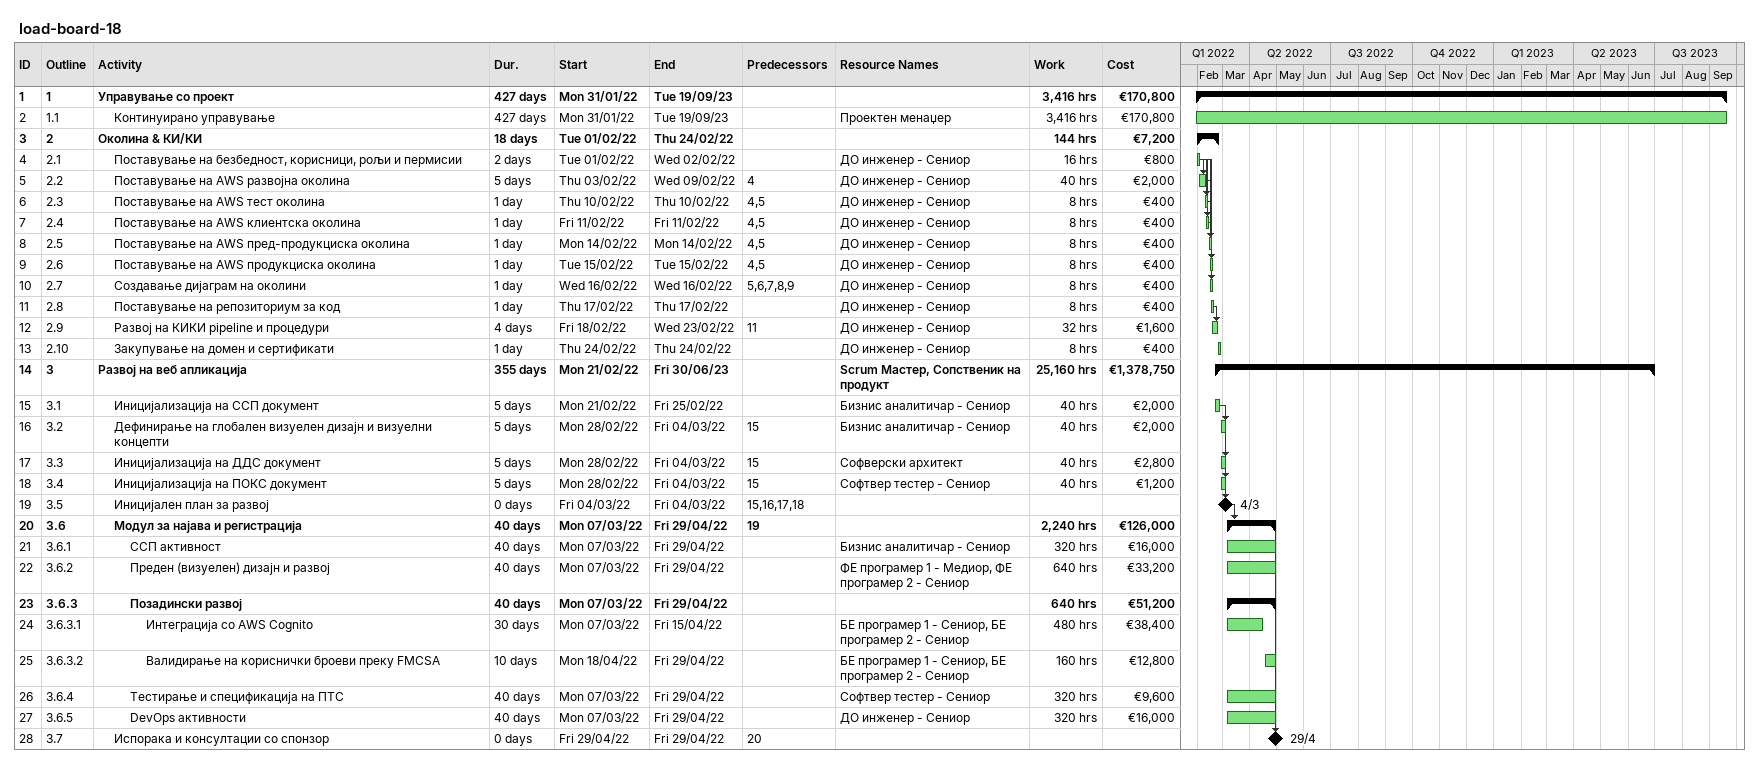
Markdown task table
load-board-18

| ID | WBS | Task | Duration | Start | Finish | Predecessors | Resources | Work (h) | Cost (€) |
|---|---|---|---|---|---|---|---|---|---|
| 1 | 1 | **Управување со проект** | 427d | 2022-01-31 | 2023-09-19 |  |  | 3416 | 170800 |
| 2 | 1.1 | Континуирано управување | 427d | 2022-01-31 | 2023-09-19 |  | Проектен менаџер | 3416 | 170800 |
| 3 | 2 | **Околина & КИ/КИ** | 18d | 2022-02-01 | 2022-02-24 |  |  | 144 | 7200 |
| 4 | 2.1 | Поставување на безбедност, корисници, рољи и пермисии | 2d | 2022-02-01 | 2022-02-02 |  | ДО инженер - Сениор | 16 | 800 |
| 5 | 2.2 | Поставување на AWS развојна околина | 5d | 2022-02-03 | 2022-02-09 | 4 | ДО инженер - Сениор | 40 | 2000 |
| 6 | 2.3 | Поставување на AWS тест околина | 1d | 2022-02-10 | 2022-02-10 | 4, 5 | ДО инженер - Сениор | 8 | 400 |
| 7 | 2.4 | Поставување на AWS клиентска околина | 1d | 2022-02-11 | 2022-02-11 | 4, 5 | ДО инженер - Сениор | 8 | 400 |
| 8 | 2.5 | Поставување на AWS пред-продукциска околина | 1d | 2022-02-14 | 2022-02-14 | 4, 5 | ДО инженер - Сениор | 8 | 400 |
| 9 | 2.6 | Поставување на AWS продукциска околина | 1d | 2022-02-15 | 2022-02-15 | 4, 5 | ДО инженер - Сениор | 8 | 400 |
| 10 | 2.7 | Создавање дијаграм на околини | 1d | 2022-02-16 | 2022-02-16 | 5, 6, 7, 8, 9 | ДО инженер - Сениор | 8 | 400 |
| 11 | 2.8 | Поставување на репозиториум за код | 1d | 2022-02-17 | 2022-02-17 |  | ДО инженер - Сениор | 8 | 400 |
| 12 | 2.9 | Развој на КИКИ pipeline и процедури | 4d | 2022-02-18 | 2022-02-23 | 11 | ДО инженер - Сениор | 32 | 1600 |
| 13 | 2.10 | Закупување на домен и сертификати | 1d | 2022-02-24 | 2022-02-24 |  | ДО инженер - Сениор | 8 | 400 |
| 14 | 3 | **Развој на веб апликација** | 355d | 2022-02-21 | 2023-06-30 |  | Scrum Мастер, Сопственик на продукт | 25160 | 1378750 |
| 15 | 3.1 | Иницијализација на ССП документ | 5d | 2022-02-21 | 2022-02-25 |  | Бизнис аналитичар - Сениор | 40 | 2000 |
| 16 | 3.2 | Дефинирање на глобален визуелен дизајн и визуелни концепти | 5d | 2022-02-28 | 2022-03-04 | 15 | Бизнис аналитичар - Сениор | 40 | 2000 |
| 17 | 3.3 | Иницијализација на ДДС документ | 5d | 2022-02-28 | 2022-03-04 | 15 | Софверски архитект | 40 | 2800 |
| 18 | 3.4 | Иницијализација на ПОКС документ | 5d | 2022-02-28 | 2022-03-04 | 15 | Софтвер тестер - Сениор | 40 | 1200 |
| 19 | 3.5 | Иницијален план за развој | 0d | 2022-03-04 | 2022-03-04 | 15, 16, 17, 18 |  |  |  |
| 20 | 3.6 | **Модул за најава и регистрација** | 40d | 2022-03-07 | 2022-04-29 | 19 |  | 2240 | 126000 |
| 21 | 3.6.1 | ССП активност | 40d | 2022-03-07 | 2022-04-29 |  | Бизнис аналитичар - Сениор | 320 | 16000 |
| 22 | 3.6.2 | Преден (визуелен) дизајн и развој | 40d | 2022-03-07 | 2022-04-29 |  | ФЕ програмер 1 - Медиор, ФЕ програмер 2 - Сениор | 640 | 33200 |
| 23 | 3.6.3 | **Позадински развој** | 40d | 2022-03-07 | 2022-04-29 |  |  | 640 | 51200 |
| 24 | 3.6.3.1 | Интеграција со AWS Cognito | 30d | 2022-03-07 | 2022-04-15 |  | БЕ програмер 1 - Сениор, БЕ програмер 2 - Сениор | 480 | 38400 |
| 25 | 3.6.3.2 | Валидирање на кориснички броеви преку FMCSA | 10d | 2022-04-18 | 2022-04-29 |  | БЕ програмер 1 - Сениор, БЕ програмер 2 - Сениор | 160 | 12800 |
| 26 | 3.6.4 | Тестирање и спецификација на ПТС | 40d | 2022-03-07 | 2022-04-29 |  | Софтвер тестер - Сениор | 320 | 9600 |
| 27 | 3.6.5 | DevOps активности | 40d | 2022-03-07 | 2022-04-29 |  | ДО инженер - Сениор | 320 | 16000 |
| 28 | 3.7 | Испорака и консултации со спонзор | 0d | 2022-04-29 | 2022-04-29 | 20 |  |  |  |
